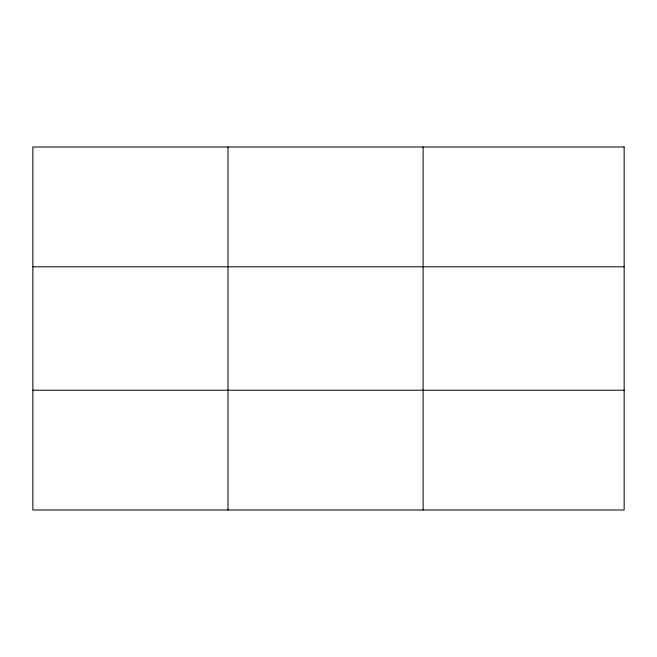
<?xml version="1.0" encoding="UTF-8"?>
<svg xmlns="http://www.w3.org/2000/svg" width="657" height="657" viewBox="0 0 657 657"><rect width="100%" height="100%" fill="white"/><g stroke="black" fill="none" stroke-linecap="round" stroke-linejoin="round"><path stroke-width="0.99" d="M227.979 509.996L227.979 147.004M423.108 509.996L423.108 147.004M32.85 266.791L624.15 266.791M32.85 390.209L624.15 390.209M624.15 147.004L624.15 509.996L32.85 509.996L32.85 147.004L624.15 147.004"/></g></svg>
